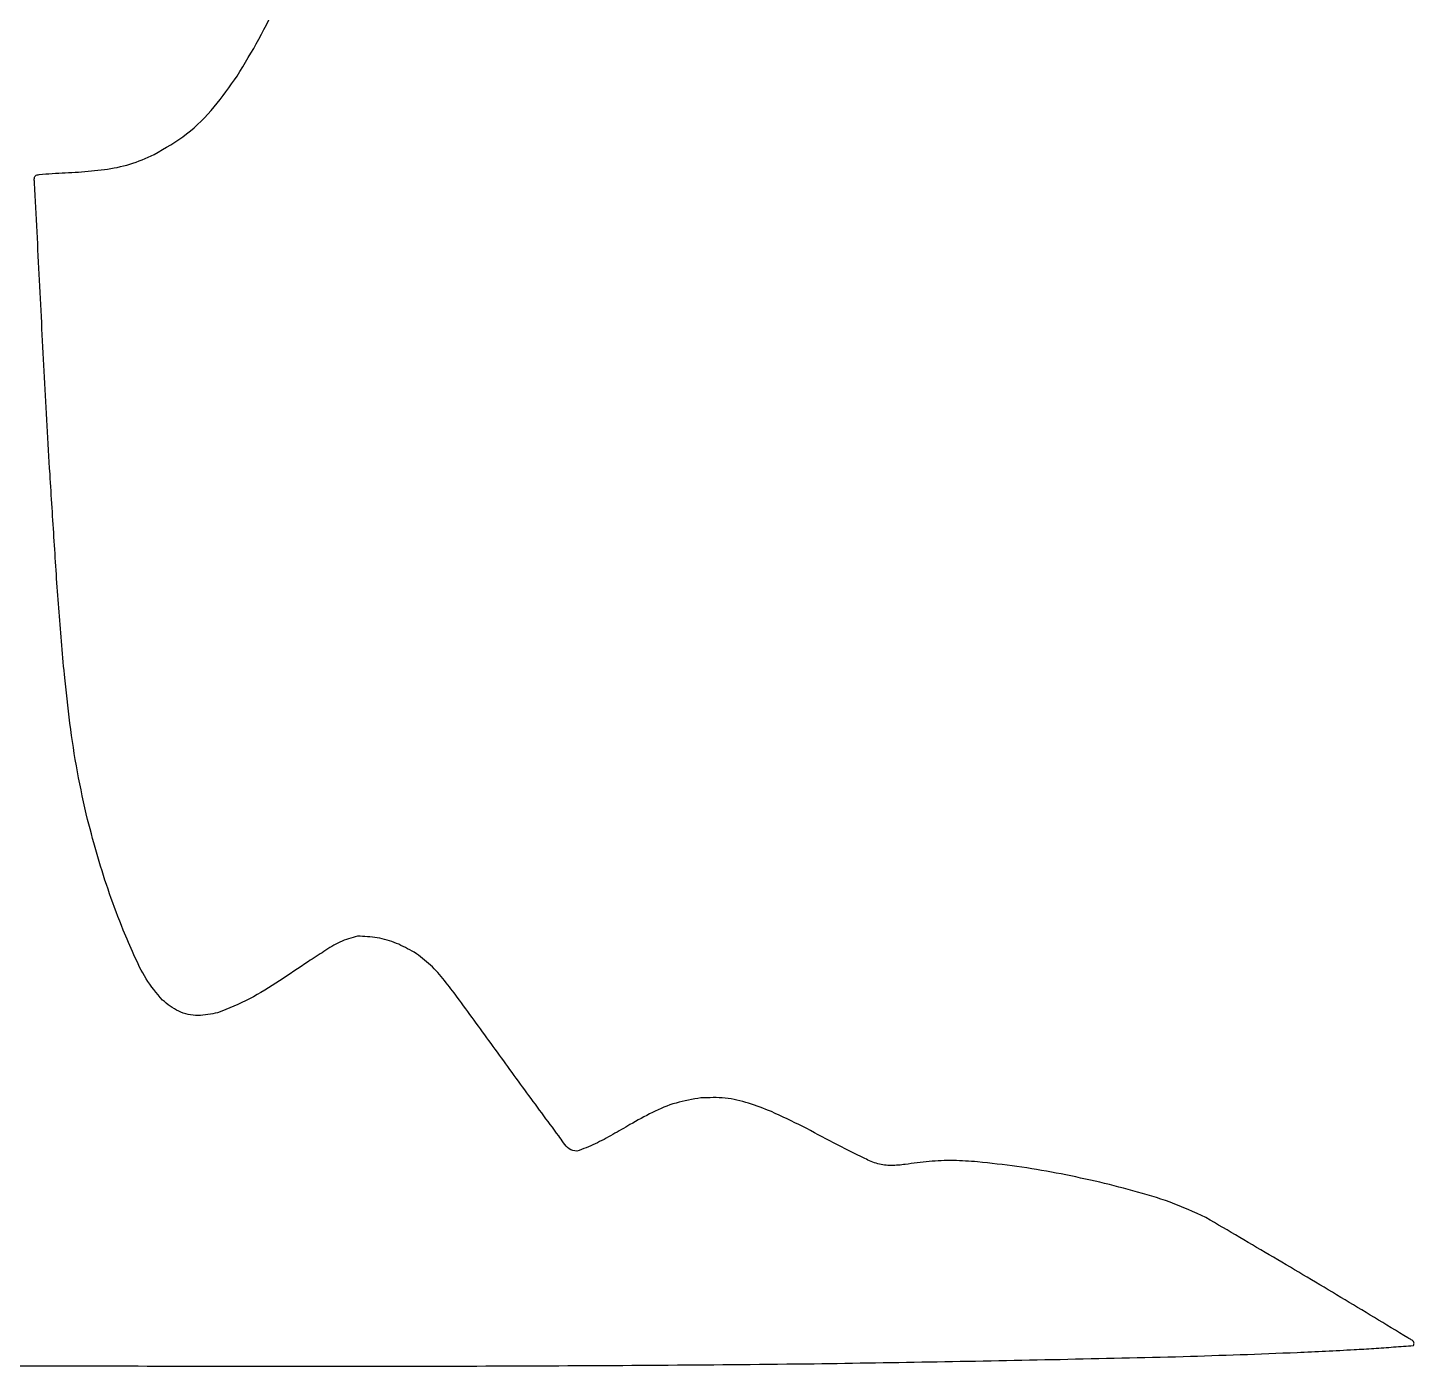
# Model space of a CAD drawing. Extents: x 0 to 290, y 41 to 325.
# Drawn here: x 160.8 to 271.9, y 41.3 to 148.5 of the extents above; entities that cross this region are included whole.
import ezdxf

# ---------------------------------------------------------------- set-up
doc = ezdxf.new("R2010")
doc.units = 0
doc.layers.get('0').update_dxf_attribs({"linetype": 'CONTINUOUS'})

msp = doc.modelspace()

# ---------------------------------------------------------------- linework, layer by layer
at = {"color": 7}
for points, knots in [([(177.56632, 144.659209), (178.164268, 145.638231), (179.360553, 147.596912), (180.86226, 150.69641), (181.871538, 152.756807), (182.376233, 153.787122)], [0, 0, 0, 0, 3.43943, 6.881098, 10.323542, 10.323542, 10.323542, 10.323542]), ([(170.912367, 138.370451), (171.806647, 138.885029), (173.595912, 139.914589), (175.796597, 142.128203), (176.97629, 143.815365), (177.56632, 144.659209)], [0, 0, 0, 0, 3.083979, 6.170384, 9.258713, 9.258713, 9.258713, 9.258713]), ([(164.845436, 136.968089), (165.540167, 137.023968), (166.928717, 137.135654), (168.998375, 137.518779), (170.274538, 138.086636), (170.912367, 138.370451)], [0, 0, 0, 0, 2.092098, 4.181451, 6.269146, 6.269146, 6.269146, 6.269146]), ([(161.342493, 136.068647), (161.324888, 136.176672), (161.292922, 136.372813), (161.368146, 136.722867), (161.58863, 136.744656), (161.707689, 136.756422)], [0, 0, 0, 0, 0.335285, 0.608779, 0.929825, 0.929825, 0.929825, 0.929825]), ([(161.707689, 136.756422), (162.054797, 136.792573), (162.749906, 136.864967), (163.798462, 136.895764), (164.496417, 136.943979), (164.845436, 136.968089)], [0, 0, 0, 0, 1.046583, 2.095858, 3.145382, 3.145382, 3.145382, 3.145382]), ([(162.572982, 112.743827), (162.424019, 115.334964), (162.126103, 120.517042), (161.730014, 128.292774), (161.471666, 133.476707), (161.342493, 136.068647)], [0, 0, 0, 0, 7.786227, 15.571861, 23.357338, 23.357338, 23.357338, 23.357338]), ([(163.723884, 96.691873), (163.567115, 98.47347), (163.253594, 102.036457), (162.907629, 107.390175), (162.684526, 110.959356), (162.572982, 112.743827)], [0, 0, 0, 0, 5.365257, 10.729893, 16.093807, 16.093807, 16.093807, 16.093807]), ([(165.589091, 85.066576), (165.300554, 86.344081), (164.723468, 88.899138), (164.142965, 92.786905), (163.863568, 95.390313), (163.723884, 96.691873)], [0, 0, 0, 0, 3.927896, 7.855939, 11.783115, 11.783115, 11.783115, 11.783115]), ([(168.435867, 76.219191), (168.06518, 77.184223), (167.32391, 79.114019), (166.381574, 82.069678), (165.853238, 84.067664), (165.589091, 85.066576)], [0, 0, 0, 0, 3.100881, 6.200899, 9.300409, 9.300409, 9.300409, 9.300409]), ([(171.578976, 70.607767), (171.115795, 71.159477), (170.1879, 72.264725), (169.285325, 74.239028), (168.718982, 75.559224), (168.435867, 76.219191)], [0, 0, 0, 0, 2.151083, 4.309285, 6.466636, 6.466636, 6.466636, 6.466636]), ([(187.212676, 75.724456), (186.733571, 75.59327), (185.772494, 75.330114), (184.522807, 74.500308), (183.689693, 73.963621), (183.273136, 73.695278)], [0, 0, 0, 0, 1.4804, 2.969664, 4.458927, 4.458927, 4.458927, 4.458927]), ([(191.755324, 74.441191), (191.288582, 74.695991), (190.3544, 75.205972), (188.807787, 75.662488), (187.743791, 75.703823), (187.212676, 75.724456)], [0, 0, 0, 0, 1.593157, 3.188689, 4.77893, 4.77893, 4.77893, 4.77893]), ([(195.208031, 70.84314), (194.870741, 71.286565), (194.196314, 72.173213), (193.109935, 73.456192), (192.206407, 74.113189), (191.755324, 74.441191)], [0, 0, 0, 0, 1.673057, 3.34535, 5.012604, 5.012604, 5.012604, 5.012604]), ([(183.273136, 73.695278), (182.502179, 73.175547), (180.960734, 72.136399), (178.596195, 70.638851), (176.868869, 69.940756), (176.005349, 69.591767)], [0, 0, 0, 0, 2.791015, 5.580338, 8.368744, 8.368744, 8.368744, 8.368744]), ([(176.005349, 69.591767), (175.484691, 69.482855), (174.444564, 69.265281), (172.823831, 69.602871), (171.993963, 70.272772), (171.578976, 70.607767)], [0, 0, 0, 0, 1.586908, 3.170195, 4.753897, 4.753897, 4.753897, 4.753897]), ([(203.333209, 59.717658), (202.424371, 60.949199), (200.606587, 63.412427), (197.913134, 67.131843), (196.109758, 69.606005), (195.208031, 70.84314)], [0, 0, 0, 0, 4.591722, 9.183984, 13.776648, 13.776648, 13.776648, 13.776648]), ([(214.731036, 62.763118), (214.057631, 62.654573), (212.710286, 62.437398), (210.814494, 61.63832), (209.63327, 60.962999), (209.042564, 60.625284)], [0, 0, 0, 0, 2.039777, 4.081181, 6.123236, 6.123236, 6.123236, 6.123236]), ([(220.368989, 61.672893), (219.768632, 61.909045), (218.568946, 62.380943), (216.669343, 62.837419), (215.376905, 62.787876), (214.731036, 62.763118)], [0, 0, 0, 0, 1.936318, 3.869325, 5.800247, 5.800247, 5.800247, 5.800247]), ([(227.861707, 57.910589), (227.024162, 58.318955), (225.34885, 59.135794), (222.90531, 60.496352), (221.21431, 61.280768), (220.368989, 61.672893)], [0, 0, 0, 0, 2.79503, 5.590801, 8.385394, 8.385394, 8.385394, 8.385394]), ([(209.042564, 60.625284), (208.582381, 60.361658), (207.662169, 59.834495), (206.275524, 59.048005), (205.280125, 58.679433), (204.782984, 58.495353)], [0, 0, 0, 0, 1.591817, 3.183097, 4.77081, 4.77081, 4.77081, 4.77081]), ([(204.782984, 58.495353), (204.563206, 58.535413), (204.117327, 58.616684), (203.715435, 59.183619), (203.460693, 59.53954), (203.333209, 59.717658)], [0, 0, 0, 0, 0.644929, 1.308408, 1.97306, 1.97306, 1.97306, 1.97306]), ([(231.094844, 57.43702), (230.726645, 57.393432), (229.991773, 57.306436), (228.868332, 57.429932), (228.197562, 57.75022), (227.861707, 57.910589)], [0, 0, 0, 0, 1.111598, 2.218591, 3.328692, 3.328692, 3.328692, 3.328692]), ([(236.883787, 57.640784), (236.239854, 57.690486), (234.952217, 57.789871), (233.013666, 57.694517), (231.734549, 57.522865), (231.094844, 57.43702)], [0, 0, 0, 0, 1.935985, 3.871284, 5.807468, 5.807468, 5.807468, 5.807468]), ([(246.318476, 56.09844), (245.27913, 56.322107), (243.200767, 56.769372), (240.054762, 57.302111), (237.940798, 57.527891), (236.883787, 57.640784)], [0, 0, 0, 0, 3.189317, 6.377628, 9.566113, 9.566113, 9.566113, 9.566113]), ([(255.192389, 53.17744), (254.245291, 53.609347), (252.350503, 54.473432), (249.347084, 55.346862), (247.328137, 55.847883), (246.318476, 56.09844)], [0, 0, 0, 0, 3.118806, 6.23956, 9.361478, 9.361478, 9.361478, 9.361478]), ([(271.3736, 43.533907), (269.584843, 44.620648), (266.007203, 46.794208), (260.605378, 49.995437), (256.996659, 52.116807), (255.192389, 53.17744)], [0, 0, 0, 0, 6.278961, 12.558366, 18.837151, 18.837151, 18.837151, 18.837151]), ([(271.81556, 42.920073), (271.849639, 43.010574), (271.924098, 43.208309), (271.630547, 43.394175), (271.458771, 43.487589), (271.3736, 43.533907)], [0, 0, 0, 0, 0.259678, 0.567367, 0.869963, 0.869963, 0.869963, 0.869963]), ([(253.377418, 42.045467), (254.898073, 42.094576), (257.939701, 42.192806), (262.501605, 42.364946), (265.541343, 42.518847), (267.061244, 42.5958)], [0, 0, 0, 0, 4.564354, 9.129657, 13.69516, 13.69516, 13.69516, 13.69516]), ([(267.061244, 42.5958), (267.589539, 42.62788), (268.646409, 42.692057), (270.2308, 42.806023), (271.287269, 42.882054), (271.81556, 42.920073)], [0, 0, 0, 0, 1.587789, 3.176425, 4.7654, 4.7654, 4.7654, 4.7654]), ([(153.463696, 41.317333), (157.382915, 41.308497), (165.221349, 41.290825), (176.979011, 41.271592), (184.817455, 41.264457), (188.736676, 41.260889)], [0, 0, 0, 0, 11.757687, 23.515363, 35.273029, 35.273029, 35.273029, 35.273029]), ([(188.736676, 41.260889), (192.632098, 41.269586), (200.42297, 41.286979), (212.109221, 41.352204), (219.899835, 41.426794), (223.795167, 41.464089)], [0, 0, 0, 0, 11.686293, 23.372667, 35.059189, 35.059189, 35.059189, 35.059189]), ([(223.795167, 41.464089), (227.082116, 41.516701), (233.656159, 41.621927), (243.517122, 41.80862), (250.090555, 41.966515), (253.377418, 42.045467)], [0, 0, 0, 0, 9.862113, 19.724656, 29.588074, 29.588074, 29.588074, 29.588074])]:
    msp.add_open_spline(points, degree=3, knots=knots, dxfattribs=at)

doc.saveas('drawing.dxf')
